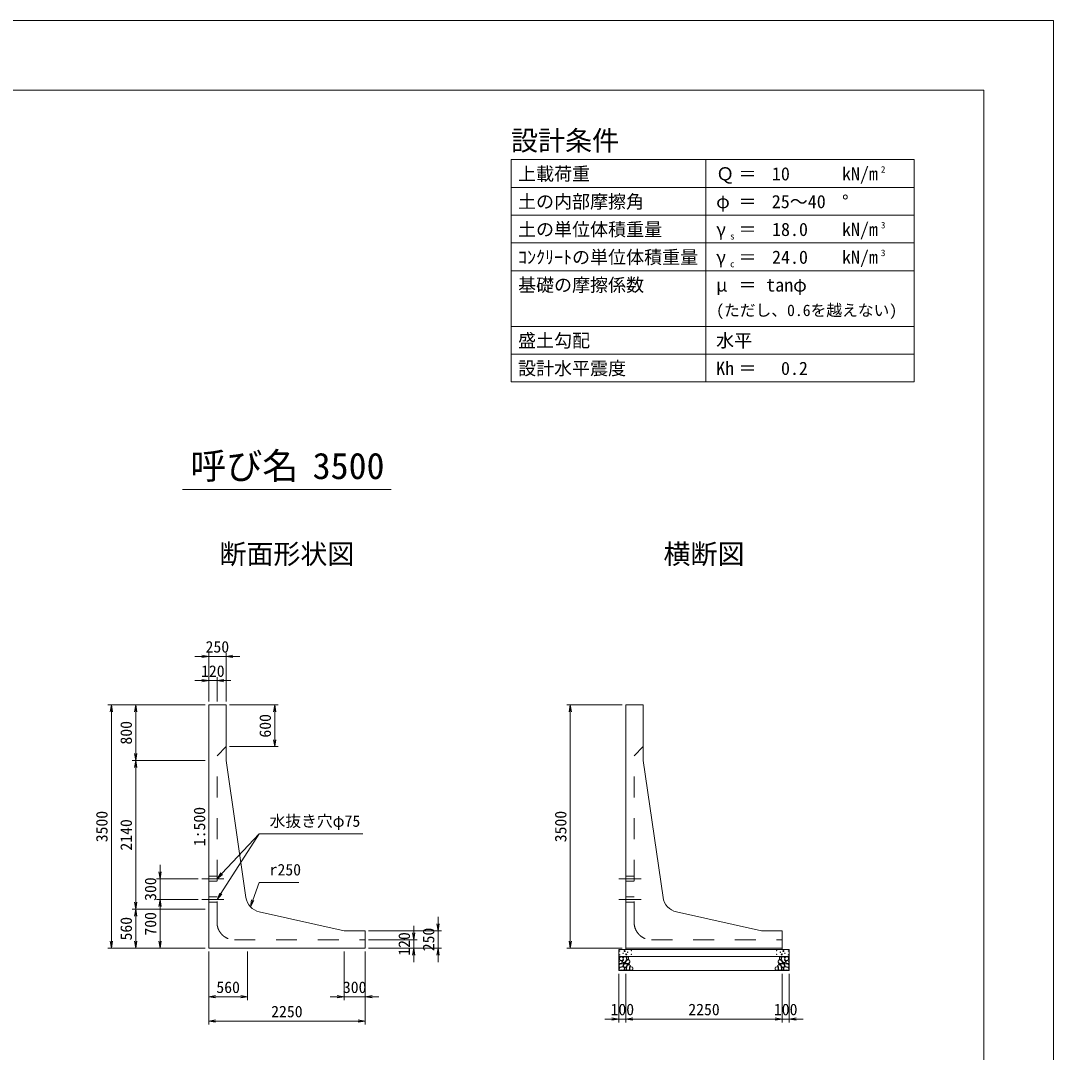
# Model space of a CAD drawing. Units: millimetres at full size. Extents: x 0 to 42050, y 0 to 29700.
# Drawn here: x 27196 to 42050, y 14850 to 29700 of the extents above; entities that cross this region are included whole.
import ezdxf
from ezdxf.enums import TextEntityAlignment as Align

# ---------------------------------------------------------------- set-up
doc = ezdxf.new("R2010")
doc.units = ezdxf.units.MM
doc.header["$LTSCALE"] = 50
doc.linetypes.add('CHAIN', pattern=[18.5, 12, -1.5, 3.5, -1.5])
doc.linetypes.add('DASHED_SPACED', pattern=[12, 6, -6])
for name, color, linetype, lineweight in [('D-BMK', 2, 'CHAIN', 13), ('D-DCR-HCHn', 4, 'Continuous', 9), ('D-STR-DIM', 7, 'Continuous', 13), ('D-STR-STRn', 1, 'Continuous', 13), ('D-STR-TXT', 7, 'Continuous', 13), ('D-TTL', 2, 'Continuous', 13), ('D-TTL-FRAM', 2, 'Continuous', 13), ('D-TTL-LINE', 7, 'Continuous', 13), ('D-TTL-TXT', 7, 'Continuous', 13)]:
    doc.layers.add(name, color=color, linetype=linetype, lineweight=lineweight)
doc.styles.add('ＭＳ ゴシック', font='')
doc.styles.get('ＭＳ ゴシック').set_extended_font_data('MS Gothic')

# ---------------------------------------------------------------- blocks, each defined once
blk = doc.blocks.new('open_arrow')
at = {"color": 0, "linetype": 'Continuous', "lineweight": -2}
blk.add_lwpolyline([(7.5, 1.25), (0, 0), (7.5, -1.25)], dxfattribs=at)

msp = doc.modelspace()

# ---------------------------------------------------------------- linework, layer by layer
at = {"layer": 'D-BMK'}
for p, q in [((29800, 17350), (30120, 17350)), ((35800, 17350), (36120, 17350)), ((29800, 17050), (30120, 17050)), ((35800, 17050), (36120, 17050))]:
    msp.add_line(p, q, dxfattribs=at)
at = {"layer": 'D-DCR-HCHn'}
for points in [[(35851.2, 16221.59), (35830.4, 16226.22), (35811.9, 16216.97), (35809.59, 16196.17), (35814.21, 16179.99), (35837.33, 16173.05), (35853.51, 16173.05), (35860.44, 16184.61), (35860.44, 16210.04)], [(35869.69, 16223.91), (35862.76, 16203.1), (35865.07, 16179.99), (35848.89, 16154.56), (35869.69, 16143), (35892.8, 16154.56), (35906.67, 16173.05), (35911.3, 16203.1), (35906.67, 16219.28), (35892.8, 16226.22)], [(35913.61, 16219.28), (35913.61, 16191.55), (35925.16, 16184.61), (35936.72, 16191.55), (35939.03, 16207.73), (35936.72, 16221.59), (35920.54, 16226.22)], [(38136.39, 16219.28), (38136.39, 16191.55), (38124.84, 16184.61), (38113.28, 16191.55), (38110.97, 16207.73), (38113.28, 16221.59), (38129.46, 16226.22)], [(38180.31, 16223.91), (38187.24, 16203.1), (38184.93, 16179.99), (38201.11, 16154.56), (38180.31, 16143), (38157.2, 16154.56), (38143.33, 16173.05), (38138.7, 16203.1), (38143.33, 16219.28), (38157.2, 16226.22)], [(38198.8, 16221.59), (38219.6, 16226.22), (38238.1, 16216.97), (38240.41, 16196.17), (38235.79, 16179.99), (38212.67, 16173.05), (38196.49, 16173.05), (38189.56, 16184.61), (38189.56, 16210.04)], [(35807.28, 16163.81), (35800.35, 16143), (35809.59, 16129.14), (35832.71, 16126.82), (35848.49, 16133.6), (35841.95, 16149.94), (35846.58, 16159.18), (35837.33, 16168.43), (35823.46, 16173.05)], [(35851.16, 16087.01), (35868.28, 16112.69), (35866.14, 16119.11), (35842.59, 16125.53), (35821.19, 16123.39), (35806.21, 16110.55), (35804.07, 16095.57), (35806.21, 16080.59), (35823.33, 16076.31)], [(35859.72, 16033.5), (35874.7, 16039.92), (35878.98, 16061.33), (35870.42, 16076.31), (35855.44, 16080.59), (35836.17, 16078.45), (35814.77, 16069.89), (35804.07, 16057.05), (35804.07, 16042.06), (35810.49, 16033.5), (35836.17, 16035.64)], [(35874.31, 16143), (35862.76, 16133.76), (35867.38, 16126.82), (35883.56, 16126.82), (35890.49, 16129.14), (35895.12, 16138.38), (35888.18, 16145.32)], [(35911.08, 16087.01), (35921.78, 16112.69), (35913.22, 16123.39), (35887.54, 16123.39), (35876.84, 16119.11), (35866.14, 16104.13), (35866.14, 16091.29), (35876.84, 16074.17), (35889.68, 16072.03)], [(35906.8, 16039.92), (35906.8, 16065.61), (35896.1, 16072.03), (35885.4, 16065.61), (35883.26, 16050.62), (35885.4, 16037.78), (35900.38, 16033.5)], [(35908.98, 16168.43), (35897.43, 16140.69), (35906.67, 16129.14), (35934.41, 16129.14), (35945.97, 16133.76), (35957.53, 16149.94), (35957.53, 16163.81), (35945.97, 16182.3), (35932.1, 16184.61)], [(35947.47, 16035.64), (35953.89, 16054.91), (35951.75, 16076.31), (35966.73, 16099.85), (35947.47, 16110.55), (35926.06, 16099.85), (35913.22, 16082.73), (35908.94, 16054.91), (35913.22, 16039.92), (35926.06, 16033.5)], [(35943.19, 16110.55), (35953.89, 16119.11), (35949.61, 16125.53), (35934.62, 16125.53), (35928.2, 16123.39), (35923.92, 16114.83), (35930.34, 16108.41)], [(35964.59, 16037.78), (35983.85, 16033.5), (36000.97, 16042.06), (36003.11, 16061.33), (35998.83, 16076.31), (35977.43, 16082.73), (35962.45, 16082.73), (35956.03, 16072.03), (35956.03, 16048.48)], [(38085.41, 16037.78), (38066.15, 16033.5), (38049.03, 16042.06), (38046.89, 16061.33), (38051.17, 16076.31), (38072.57, 16082.73), (38087.55, 16082.73), (38093.97, 16072.03), (38093.97, 16048.48)], [(38102.53, 16035.64), (38096.11, 16054.91), (38098.25, 16076.31), (38083.27, 16099.85), (38102.53, 16110.55), (38123.94, 16099.85), (38136.78, 16082.73), (38141.06, 16054.91), (38136.78, 16039.92), (38123.94, 16033.5)], [(38141.02, 16168.43), (38152.57, 16140.69), (38143.33, 16129.14), (38115.59, 16129.14), (38104.03, 16133.76), (38092.47, 16149.94), (38092.47, 16163.81), (38104.03, 16182.3), (38117.9, 16184.61)], [(38106.81, 16110.55), (38096.11, 16119.11), (38100.39, 16125.53), (38115.38, 16125.53), (38121.8, 16123.39), (38126.08, 16114.83), (38119.66, 16108.41)], [(38138.92, 16087.01), (38128.22, 16112.69), (38136.78, 16123.39), (38162.46, 16123.39), (38173.16, 16119.11), (38183.86, 16104.13), (38183.86, 16091.29), (38173.16, 16074.17), (38160.32, 16072.03)], [(38143.2, 16039.92), (38143.2, 16065.61), (38153.9, 16072.03), (38164.6, 16065.61), (38166.74, 16050.62), (38164.6, 16037.78), (38149.62, 16033.5)], [(38175.69, 16143), (38187.24, 16133.76), (38182.62, 16126.82), (38166.44, 16126.82), (38159.51, 16129.14), (38154.88, 16138.38), (38161.82, 16145.32)], [(38190.28, 16033.5), (38175.3, 16039.92), (38171.02, 16061.33), (38179.58, 16076.31), (38194.56, 16080.59), (38213.83, 16078.45), (38235.23, 16069.89), (38245.93, 16057.05), (38245.93, 16042.06), (38239.51, 16033.5), (38213.83, 16035.64)], [(38198.84, 16087.01), (38181.72, 16112.69), (38183.86, 16119.11), (38207.41, 16125.53), (38228.81, 16123.39), (38243.79, 16110.55), (38245.93, 16095.57), (38243.79, 16080.59), (38226.67, 16076.31)], [(38242.72, 16163.81), (38249.65, 16143), (38240.41, 16129.14), (38217.29, 16126.82), (38201.51, 16133.6), (38208.05, 16149.94), (38203.42, 16159.18), (38212.67, 16168.43), (38226.54, 16173.05)]]:
    msp.add_lwpolyline(points, close=True, dxfattribs=at)
for centre, radius in [((35810.73, 16307.43), 3), ((35811.87, 16253.92), 3), ((35862.29, 16275.76), 3), ((35883.34, 16307.43), 7.5), ((35906.66, 16259.97), 7.5), ((35927.71, 16291.64), 3), ((35978.13, 16313.48), 3), ((35979.27, 16259.97), 3), ((38070.73, 16259.97), 3), ((38071.87, 16313.48), 3), ((38122.29, 16291.64), 3), ((38143.34, 16259.97), 7.5), ((38166.66, 16307.43), 7.5), ((38187.71, 16275.76), 3), ((38238.13, 16253.92), 3), ((38239.27, 16307.43), 3)]:
    msp.add_circle(centre, radius, dxfattribs=at)
at = {"layer": 'D-STR-DIM'}
for p, q in [((29700, 20550), (30350, 20550)), ((29900, 19900), (29900, 20600)), ((30150, 19900), (30150, 20600)), ((29900, 19900), (29900, 20250)), ((30020, 19900), (30020, 20250)), ((29700, 20200), (30220, 20200)), ((29850, 19850), (28450, 19850)), ((28500, 16350), (28500, 19850)), ((29850, 19850), (28800, 19850)), ((28850, 19050), (28850, 19850)), ((30200, 19850), (30900, 19850)), ((30850, 19850), (30850, 19250)), ((35850, 19850), (35050, 19850)), ((35100, 16350), (35100, 19850)), ((30200, 19250), (30900, 19250)), ((29850, 19050), (28800, 19050)), ((29850, 19050), (28800, 19050)), ((28850, 16910), (28850, 19050)), ((29200, 16850), (29200, 17550)), ((29750, 17350), (29150, 17350)), ((29750, 17050), (29150, 17050)), ((29750, 17050), (29150, 17050)), ((29200, 16350), (29200, 17050)), ((29850, 16910), (28800, 16910)), ((29850, 16910), (28800, 16910)), ((28850, 16350), (28850, 16910)), ((33200, 16800), (33200, 16150)), ((32850, 16670), (32850, 16150)), ((32200, 16600), (33250, 16600)), ((29850, 16350), (28450, 16350)), ((29850, 16350), (28800, 16350)), ((29850, 16350), (29150, 16350)), ((32200, 16470), (32900, 16470)), ((32200, 16350), (33250, 16350)), ((32200, 16350), (32900, 16350)), ((35850, 16350), (35050, 16350)), ((29900, 16300), (29900, 15600)), ((29900, 16300), (29900, 15250)), ((30460, 16300), (30460, 15600)), ((31850, 16300), (31850, 15600)), ((32150, 16300), (32150, 15250)), ((32150, 16300), (32150, 15600)), ((35800, 15980), (35800, 15280)), ((35900, 15980), (35900, 15280)), ((35900, 15980), (35900, 15280)), ((38150, 15980), (38150, 15280)), ((38150, 15980), (38150, 15280)), ((38250, 15980), (38250, 15280)), ((29900, 15650), (30460, 15650)), ((32350, 15650), (31650, 15650)), ((36100, 15330), (35600, 15330)), ((35900, 15330), (38150, 15330)), ((37950, 15330), (38450, 15330)), ((29900, 15300), (32150, 15300))]:
    msp.add_line(p, q, dxfattribs=at)
msp.add_lwpolyline([(30499.37, 16946.5), (30533.57, 17040.47), (30626.76, 17296.5), (31198.71, 17296.5)], dxfattribs=at)
at = {"layer": 'D-STR-STRn'}
for p, q in [((29900, 16350), (29900, 19850)), ((29900, 19850), (30150, 19850)), ((30150, 19850), (30150, 19050)), ((35900, 16350), (35900, 19850)), ((35900, 19850), (36150, 19850)), ((36150, 19850), (36150, 19050)), ((30435.28, 17080.63), (30150, 19050)), ((36435.28, 17080.63), (36150, 19050)), ((30628.28, 16872.47), (31850, 16600)), ((36628.28, 16872.47), (37850, 16600)), ((31850, 16600), (32150, 16600)), ((32150, 16350), (32150, 16600)), ((37850, 16600), (38150, 16600)), ((38150, 16350), (38150, 16600)), ((29900, 16350), (32150, 16350)), ((35900, 16350), (38150, 16350)), ((35900, 16350), (35900, 16330)), ((38150, 16350), (38150, 16330)), ((35800, 16030), (35800, 16330)), ((35800, 16330), (38250, 16330)), ((35800, 16230), (38250, 16230)), ((38250, 16330), (38250, 16030)), ((35800, 16030), (38250, 16030))]:
    msp.add_line(p, q, dxfattribs=at)
at = {"layer": 'D-STR-STRn', "linetype": 'DASHED_SPACED'}
for p, q in [((30150, 19250), (30020, 19120)), ((36150, 19250), (36020, 19120)), ((30020, 16720), (30020, 19120)), ((36020, 16720), (36020, 19120)), ((29900, 17387.5), (30020, 17387.5)), ((35900, 17387.5), (36020, 17387.5)), ((29900, 17312.5), (30020, 17312.5)), ((35900, 17312.5), (36020, 17312.5)), ((29900, 17087.5), (30020, 17087.5)), ((35900, 17087.5), (36020, 17087.5)), ((29900, 17012.5), (30020, 17012.5)), ((35900, 17012.5), (36020, 17012.5)), ((30270, 16470), (32150, 16470)), ((36270, 16470), (38150, 16470))]:
    msp.add_line(p, q, dxfattribs=at)
at = {"layer": 'D-STR-STRn'}
for centre in [(30682.7, 17116.48), (36682.7, 17116.48)]:
    msp.add_arc(centre, 250, 188.24252, 257.42755, dxfattribs=at)
at = {"layer": 'D-STR-STRn', "linetype": 'DASHED_SPACED'}
for centre in [(30270, 16720), (36270, 16720)]:
    msp.add_arc(centre, 250, 180, 270, dxfattribs=at)
at = {"layer": 'D-STR-TXT'}
for points in [[(30020, 17050), (30073.97, 17134.19), (30626.76, 17996.5), (32117.24, 17996.5)], [(30020, 17350), (30088.43, 17422.92), (30626.76, 17996.5)]]:
    msp.add_lwpolyline(points, dxfattribs=at)
at = {"layer": 'D-TTL'}
for points in [[(0, 0), (42050, 0), (42050, 29700), (0, 29700)], [(1000, 1000), (41050, 1000), (41050, 28700), (1000, 28700)]]:
    msp.add_lwpolyline(points, close=True, dxfattribs=at)
at = {"layer": 'D-TTL-FRAM'}
for p, q in [((40050, 27700), (34250, 27700)), ((34250, 27700), (34250, 24500)), ((40050, 27700), (40050, 24500)), ((40050, 24500), (34250, 24500))]:
    msp.add_line(p, q, dxfattribs=at)
at = {"layer": 'D-TTL-LINE'}
for p, q in [((37050, 27700), (37050, 24500)), ((40050, 27300), (34250, 27300)), ((40050, 26900), (34250, 26900)), ((40050, 26500), (34250, 26500)), ((40050, 26100), (34250, 26100)), ((40050, 25300), (34250, 25300)), ((40050, 24900), (34250, 24900))]:
    msp.add_line(p, q, dxfattribs=at)
at = {"layer": 'D-TTL-TXT'}
msp.add_line((29525, 22950), (32525, 22950), dxfattribs=at)

# ---------------------------------------------------------------- block references
at = {"layer": 'D-STR-DIM', "xscale": 13.3, "yscale": 13.3}
for p, rotation in [((29900, 20550), 180), ((29900, 20200), 180), ((28500, 19850), 270), ((28850, 19850), 270), ((30850, 19850), 270), ((35100, 19850), 270), ((30850, 19250), 90), ((28850, 19050), 90), ((28850, 19050), 270), ((29200, 17350), 90), ((28850, 16910), 90), ((29200, 17050), 270), ((29200, 17050), 270), ((30499.37, 16946.5), 70), ((28850, 16910), 270), ((33200, 16600), 90), ((32850, 16470), 90), ((28500, 16350), 90), ((28850, 16350), 90), ((29200, 16350), 90), ((32850, 16350), 270), ((33200, 16350), 270), ((35100, 16350), 90), ((30460, 15650), 180), ((31850, 15650), 180), ((32150, 15300), 180), ((35800, 15330), 180), ((38150, 15330), 180), ((38150, 15330), 180)]:
    msp.add_blockref('open_arrow', p, dxfattribs=dict(at, rotation=rotation))
for p in [(30150, 20550), (30020, 20200), (29900, 15650), (32150, 15650), (29900, 15300), (35900, 15330), (35900, 15330), (38250, 15330)]:
    msp.add_blockref('open_arrow', p, dxfattribs=at)
at = {"layer": 'D-STR-TXT', "xscale": 13.3, "yscale": 13.3}
for p, rotation in [((30020, 17350), 46.8), ((30020, 17050), 57.3)]:
    msp.add_blockref('open_arrow', p, dxfattribs=dict(at, rotation=rotation))

# ---------------------------------------------------------------- texts
at = {"layer": 'D-STR-DIM', "style": 'ＭＳ ゴシック'}
for s, p in [('250', (30025, 20687.5)), ('120', (29960, 20337.5)), ('560', (30180, 15787.5)), ('300', (32000, 15787.5)), ('2250', (31025, 15437.5)), ('100', (35850, 15467.5)), ('2250', (37025, 15467.5)), ('100', (38200, 15467.5))]:
    msp.add_text(s, height=166.1, dxfattribs=at).set_placement(p, align=Align.MIDDLE_CENTER)
for s, p in [('600', (30712.5, 19550)), ('800', (28712.5, 19450)), ('3500', (28362.5, 18100)), ('3500', (34962.5, 18100)), ('2140', (28712.5, 17980)), ('300', (29062.5, 17200)), ('560', (28712.5, 16630)), ('700', (29062.5, 16700)), ('120', (32712.5, 16410)), ('250', (33062.5, 16475))]:
    msp.add_text(s, height=166.1, rotation=90, dxfattribs=at).set_placement(p, align=Align.MIDDLE_CENTER)
msp.add_text('r250', height=166.1, dxfattribs=at).set_placement((30776.76, 17346.5), align=Align.BOTTOM_LEFT)
at = {"layer": 'D-STR-TXT', "style": 'ＭＳ ゴシック'}
msp.add_text('1:500', height=166.1, rotation=90, dxfattribs=at).set_placement((29900, 18100), align=Align.BOTTOM_CENTER)
msp.add_text('水抜き穴φ75', height=166.1, dxfattribs=at).set_placement((30776.76, 18046.5), align=Align.BOTTOM_LEFT)
at = {"layer": 'D-TTL-TXT', "style": 'ＭＳ ゴシック'}
for s, height, p in [('設計条件', 284.8, (34250, 27745.38)), ('上載荷重', 189.9, (34350, 27343.58)), ('Ｑ', 189.9, (37200, 27343.58)), ('＝', 189.9, (37520, 27343.58)), ('kN/m', 189.9, (39010, 27343.58)), ('2', 94.94, (39570, 27481.79)), ('土の内部摩擦角', 189.9, (34350, 26943.58)), ('25～40', 189.9, (38000.2, 26943.58)), ('°', 189.9, (39010, 26943.58)), ('φ', 189.9, (37200, 26943.58)), ('＝', 189.9, (37520, 26943.58)), ('土の単位体積重量', 189.9, (34350, 26543.58)), ('γ', 189.9, (37200, 26543.58)), ('kN/m', 189.9, (39010, 26543.58)), ('3', 94.94, (39570, 26681.79)), ('s', 94.94, (37400, 26521.79)), ('＝', 189.9, (37520, 26543.58)), ('ｺﾝｸﾘｰﾄの単位体積重量', 189.9, (34350, 26143.58)), ('γ', 189.9, (37200, 26143.58)), ('＝', 189.9, (37520, 26143.58)), ('kN/m', 189.9, (39010, 26143.58)), ('3', 94.94, (39570, 26281.79)), ('c', 94.94, (37400, 26121.79)), ('基礎の摩擦係数', 189.9, (34350, 25743.58)), ('μ', 189.9, (37200, 25743.58)), ('＝', 189.9, (37520, 25743.58)), ('tanφ', 189.9, (37920, 25743.58)), ('(ただし、0.6を越えない)', 166.1, (37200, 25398.14)), ('盛土勾配', 189.9, (34350, 24943.58)), ('水平', 189.9, (37200, 24943.58)), ('設計水平震度', 189.9, (34350, 24543.58)), ('Kh', 189.9, (37200, 24543.58)), ('＝', 189.9, (37520, 24543.58))]:
    msp.add_text(s, height=height, dxfattribs=at).set_placement(p, align=Align.BOTTOM_LEFT)
for s, p in [('10', (38260.1, 27343.58)), ('18.0', (38520, 26543.58)), ('24.0', (38520, 26143.58)), ('0.2', (38520, 24543.58))]:
    msp.add_text(s, height=189.9, dxfattribs=at).set_placement(p, align=Align.BOTTOM_RIGHT)
for s, height, p in [('呼び名', 379.8, (30412.5, 22987.5)), ('3500', 379.8, (31912.5, 22987.5)), ('断面形状図', 284.8, (31025, 21795.38)), ('横断図', 284.8, (37025, 21795.38))]:
    msp.add_text(s, height=height, dxfattribs=at).set_placement(p, align=Align.BOTTOM_CENTER)

doc.saveas('drawing.dxf')
